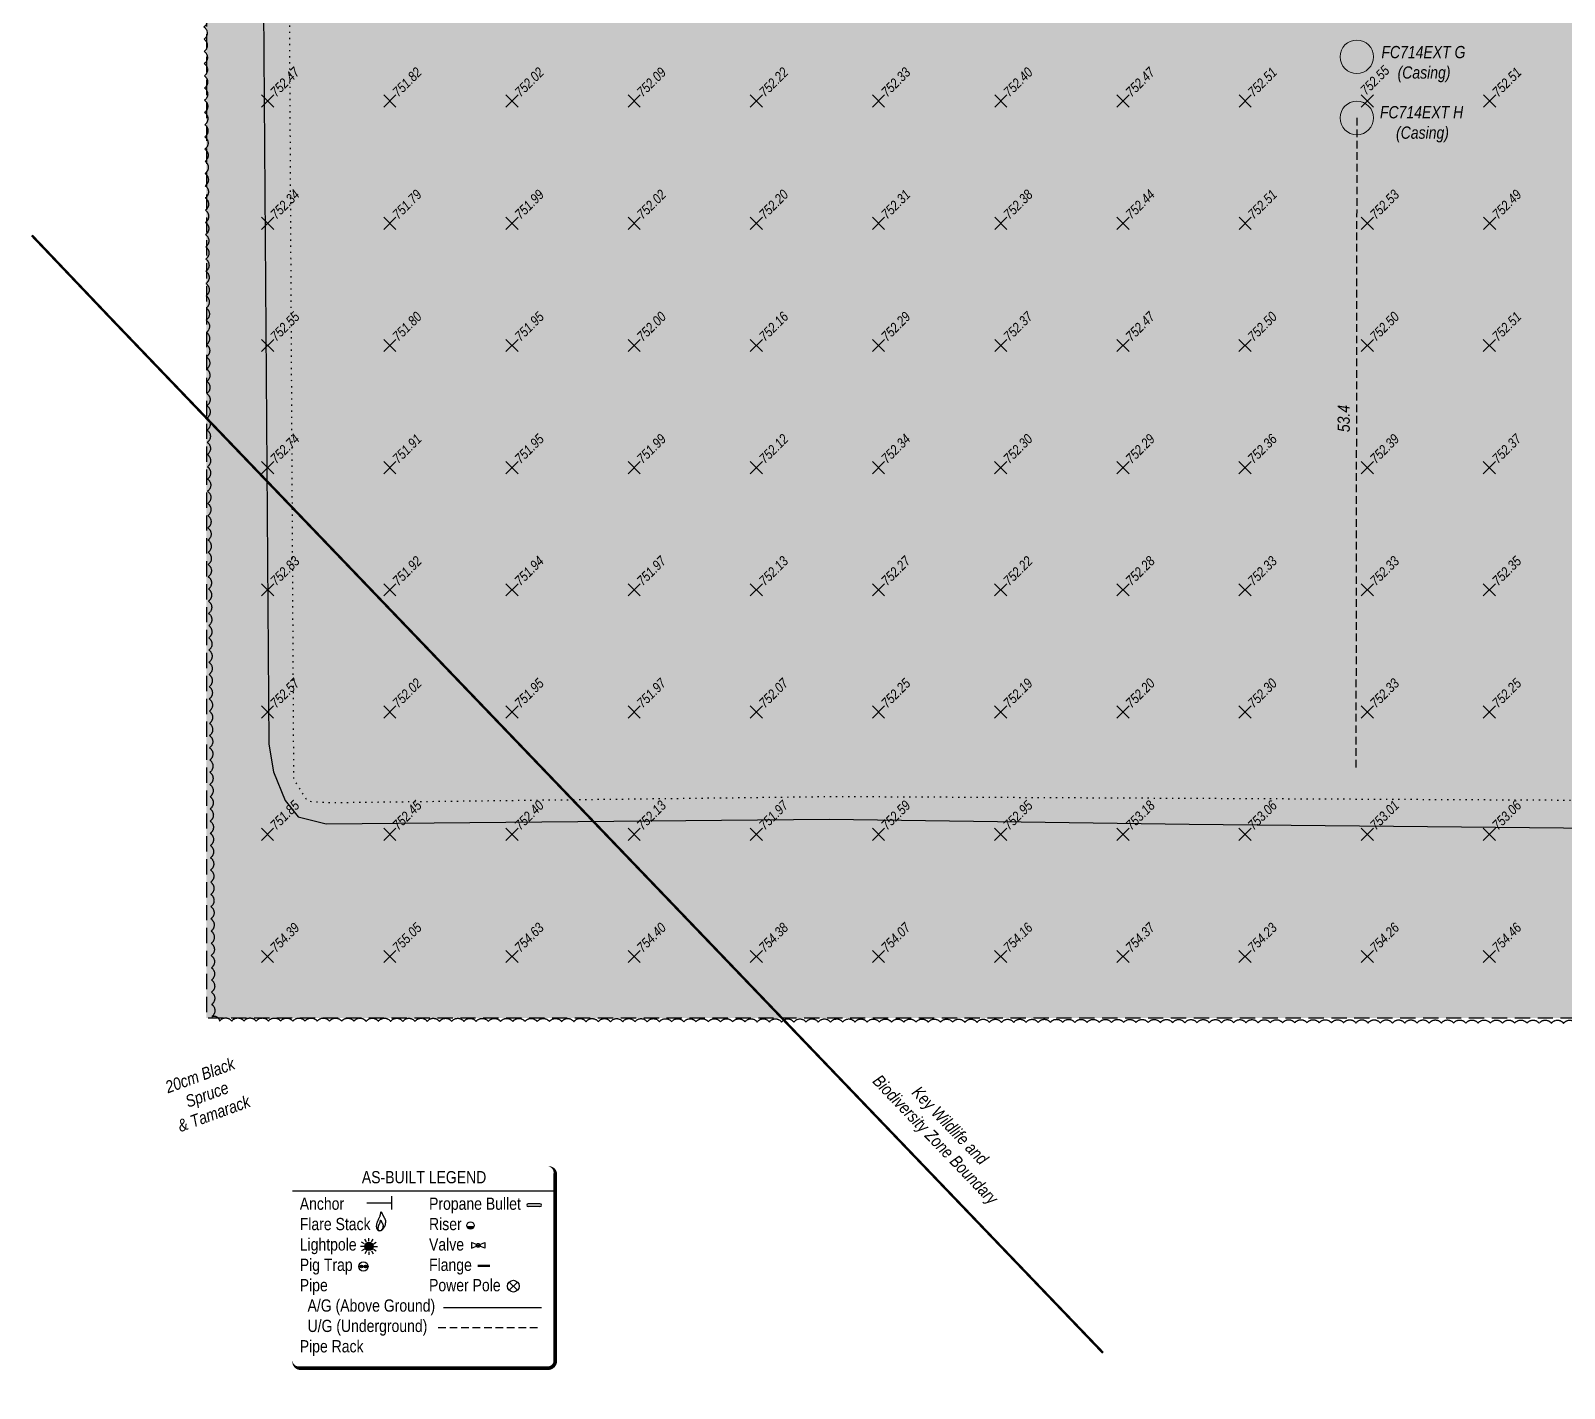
# Model space of a CAD drawing. Extents: x 494960 to 503443, y 6040332 to 6043193.
# Drawn here: x 497584 to 498839, y 6040393 to 6041503 of the extents above; entities that cross this region are included whole.
import ezdxf

# ---------------------------------------------------------------- set-up
doc = ezdxf.new("R2010")
doc.units = 0
doc.header["$LTSCALE"] = 5
doc.header["$PDMODE"] = 3
doc.header["$PDSIZE"] = 5
for name, pattern in [('0', [1, 1, 0]), ('DASHDOT2', [12.7, 6.35, -3.175, 0, -3.175]), ('foc-ACCESSROAD', [3.75, 2.5, -1.25]), ('foc-TIELINE', [1.875, 1.25, -0.625]), ('foc-TOPO', [1, 0.2, -0.8]), ('POWERLINE5', [7.8, 2.4, -0.6, 0.6, -0.6, 0.6, -0.6, 2.4]), ('UG_PIPE', [1.875, 1.25, -0.625])]:
    doc.linetypes.add(name, pattern=pattern)
for name, color, linetype, lineweight in [('AS-GENERAL', 48, 'Continuous', 18), ('C-WS-T', 13, 'Continuous', 9), ('T-ELEVATION', 48, 'Continuous', 18), ('T-ELEVATION-T', 48, 'Continuous', 18), ('T-TIE-T', 201, 'Continuous', 18)]:
    doc.layers.add(name, color=color, linetype=linetype, lineweight=lineweight)
doc.layers.add('AS-PIPE-AG', color=7, linetype='Continuous', true_color=0x7d00fa)
for name, color, linetype in [('AS-PIPE-UG', 44, 'UG_PIPE'), ('AS-POWER-EXISTING', 72, 'POWERLINE5'), ('AS-ROADS', 254, 'Continuous'), ('AS-SYMBOL', 7, 'Continuous'), ('AS-WILDLIFE', 131, 'DASHDOT2'), ('C-WS', 13, 'foc-ACCESSROAD'), ('CG-NOTES', 7, 'Continuous'), ('P-PROPOSED-H', 21, 'Continuous'), ('T-BUSH', 110, '0'), ('T-BUSH-T', 110, 'Continuous'), ('T-LOW-AREA', 48, 'foc-TOPO'), ('T-SLOPE', 48, 'Continuous'), ('T-TIE', 201, 'foc-TIELINE')]:
    doc.layers.add(name, color=color, linetype=linetype)
doc.styles.add('240', font='ARIALN.TTF', dxfattribs={"height": 30})
doc.styles.add('80L', font='ARIALN.TTF', dxfattribs={"height": 10})
doc.styles.add('80LS', font='ARIALNI.TTF', dxfattribs={"height": 10})

# ---------------------------------------------------------------- blocks, each defined once
blk = doc.blocks.new('as-built legend')
blk.add_hatch(color=13).paths.add_polyline_path([(38.3, 16.1), (32.5, 16.1, 0.774597)])
h = blk.add_hatch(color=13)
h.dxf.hatch_style = 1
edge = h.paths.add_edge_path()
edge.add_arc((-47.7, -0.3), 3.41, 0, 360)
at = {"layer": 'AS-SYMBOL'}
h = blk.add_hatch(color=13, dxfattribs=at)
h.dxf.hatch_style = 1
h.paths.add_polyline_path([(-52.7, -16.7, 1), (-54.9, -16.7, 1)])
h = blk.add_hatch(color=13, dxfattribs=at)
h.dxf.hatch_style = 1
h.paths.add_polyline_path([(-51.7, -16.7, 1), (-49.4, -16.7, 1)])
at = {"color": 1}
blk.add_line((-110.3, 45.3), (104.8, 45.3), dxfattribs=at)
at = {"color": 13}
for p, q in [((92.3, 34.7), (82.7, 34.7)), ((92.3, 32.3), (82.7, 32.3)), ((32.5, 16.1), (38.3, 16.1)), ((-51.4, 1.9), (-53.7, 3.1)), ((-49.8, 3.4), (-51.1, 5.7)), ((-47.7, 4), (-47.7, 6.6)), ((-45.5, 3.4), (-44.2, 5.7)), ((-44, 1.9), (-41.7, 3.1)), ((36.2, 2.8), (36.2, -1.6)), ((40.3, 1.2), (36.2, 2.8)), ((43.1, 1.2), (47.2, 2.8)), ((47.2, 2.8), (47.2, -1.6)), ((-52, -0.3), (-54.6, -0.3)), ((-51.4, -2.5), (-53.7, -3.8)), ((-49.8, -4), (-51.1, -6.3)), ((-47.7, -4.6), (-47.7, -7.2)), ((-45.5, -4), (-44.2, -6.3)), ((-44, -2.5), (-41.7, -3.8)), ((-43.4, -0.3), (-40.8, -0.3)), ((36.2, -1.6), (40.3, 0)), ((47.2, -1.6), (43.1, 0))]:
    blk.add_line(p, q, dxfattribs=at)
at = {"color": 1, "flags": 128}
blk.add_lwpolyline([(-104.3, -99.9, 3, 3, 0), (98.8, -99.9, 3, 3, 0.414214), (104.8, -93.9, 3, 3, 0), (104.8, 59.3, 3, 0, 0.414214), (98.8, 65.3, 0, 0, 0), (-104.3, 65.3, 0, 0, 0.414214), (-110.3, 59.3, 0, 0, 0), (-110.3, -93.9, 0, 3, 0.414214)], format="xyseb", close=True, dxfattribs=at)
at = {"color": 13, "flags": 128}
for points in [[(-37.6, 12.7), (-37.8, 12.6), (-38, 12.5), (-38.2, 12.4), (-38.5, 12.4), (-38.7, 12.4), (-38.9, 12.3), (-39.1, 12.4), (-39.4, 12.4), (-39.6, 12.4), (-39.8, 12.5), (-39.9, 12.6), (-40.1, 12.7), (-40.3, 12.9), (-40.4, 13.1), (-40.6, 13.3), (-40.7, 13.5), (-40.8, 13.7), (-41, 14), (-41.1, 14.3), (-41.2, 14.6), (-41.3, 15), (-41.3, 15.4), (-41.4, 15.8), (-41.4, 16.2), (-41.4, 16.6), (-41.3, 17.1), (-41.3, 17.6), (-41.2, 18.1), (-41.1, 18.6), (-40.9, 19.1), (-40.8, 19.6), (-40.6, 20), (-40.5, 20.4), (-40.3, 20.8), (-40.2, 21.2), (-40, 21.6), (-39.8, 22), (-39.6, 22.3), (-39.5, 22.7), (-39.3, 23), (-39.1, 23.4), (-39, 23.8), (-38.8, 24.1), (-38.6, 24.5), (-38.5, 24.9), (-38.4, 25.3), (-38.2, 25.7), (-38.1, 26.1), (-38.1, 26.4), (-38, 26.8), (-38, 27.1), (-37.9, 27.4), (-37.9, 27.7), (-37.9, 27.8), (-37.8, 28), (-37.8, 28), (-37.7, 28), (-37.6, 27.9), (-37.5, 27.7), (-37.3, 27.5), (-37.2, 27.3), (-37.1, 27), (-36.9, 26.7), (-36.8, 26.5), (-36.7, 26.2), (-36.6, 25.9), (-36.5, 25.7), (-36.3, 25.4), (-36.2, 25.2), (-36.1, 25), (-36, 24.7), (-35.8, 24.4), (-35.7, 24.2), (-35.5, 23.9), (-35.4, 23.6), (-35.2, 23.3), (-35.1, 23), (-34.9, 22.8), (-34.8, 22.5), (-34.7, 22.2), (-34.6, 22), (-34.4, 21.8), (-34.4, 21.5), (-34.3, 21.3), (-34.2, 21.1), (-34.2, 20.9), (-34.1, 20.7), (-34.1, 20.5), (-34.1, 20.3), (-34.1, 20.1), (-34.1, 19.9), (-34.2, 19.7), (-34.2, 19.5), (-34.2, 19.3), (-34.2, 19.1), (-34.3, 18.9), (-34.3, 18.6), (-34.3, 18.4), (-34.3, 18.2), (-34.4, 17.9), (-34.4, 17.7), (-34.4, 17.4), (-34.5, 17.2), (-34.5, 17), (-34.6, 16.7), (-34.7, 16.5), (-34.8, 16.3), (-35, 16.1), (-35.1, 15.8), (-35.2, 15.6), (-35.4, 15.4), (-35.5, 15.2), (-35.6, 15.1), (-35.7, 14.9), (-35.9, 14.7), (-36, 14.5), (-36.1, 14.4), (-36.2, 14.2), (-36.3, 14.1), (-36.4, 13.9), (-36.5, 13.7), (-36.7, 13.6), (-36.8, 13.4), (-36.9, 13.2), (-37.1, 13.1), (-37.2, 12.9), (-37.4, 12.8)], [(-38, 12.5), (-38.2, 12.5), (-38.3, 12.4), (-38.4, 12.4), (-38.5, 12.4), (-38.7, 12.4), (-38.8, 12.4), (-38.9, 12.4), (-39, 12.4), (-39.2, 12.4), (-39.3, 12.4), (-39.4, 12.5), (-39.5, 12.6), (-39.5, 12.7), (-39.6, 12.8), (-39.7, 12.9), (-39.8, 13), (-39.9, 13.1), (-39.9, 13.3), (-40, 13.4), (-40.1, 13.6), (-40.1, 13.8), (-40.1, 14), (-40.2, 14.3), (-40.2, 14.5), (-40.2, 14.8), (-40.1, 15), (-40.1, 15.3), (-40, 15.6), (-40, 15.9), (-39.9, 16.1), (-39.8, 16.4), (-39.8, 16.7), (-39.7, 16.9), (-39.6, 17.1), (-39.5, 17.3), (-39.4, 17.5), (-39.3, 17.7), (-39.2, 17.9), (-39.1, 18.1), (-39, 18.3), (-38.9, 18.5), (-38.8, 18.7), (-38.7, 19), (-38.6, 19.2), (-38.5, 19.4), (-38.5, 19.6), (-38.4, 19.8), (-38.4, 20), (-38.3, 20.2), (-38.3, 20.4), (-38.3, 20.6), (-38.2, 20.8), (-38.2, 20.9), (-38.2, 21), (-38.2, 21.1), (-38.1, 21.1), (-38.1, 21.1), (-38, 21.1), (-38, 21), (-37.9, 20.9), (-37.8, 20.7), (-37.8, 20.6), (-37.7, 20.4), (-37.6, 20.3), (-37.5, 20.1), (-37.5, 20), (-37.4, 19.8), (-37.3, 19.7), (-37.3, 19.6), (-37.2, 19.4), (-37.1, 19.3), (-37.1, 19.1), (-37, 19), (-36.9, 18.8), (-36.8, 18.7), (-36.7, 18.5), (-36.6, 18.3), (-36.6, 18.2), (-36.5, 18), (-36.4, 17.9), (-36.3, 17.8), (-36.3, 17.6), (-36.2, 17.5), (-36.2, 17.4), (-36.2, 17.3), (-36.1, 17.1), (-36.1, 17), (-36.1, 16.9), (-36.1, 16.8), (-36.1, 16.7), (-36.1, 16.6), (-36.1, 16.5), (-36.1, 16.4), (-36.2, 16.2), (-36.2, 16.1), (-36.2, 16), (-36.2, 15.9), (-36.2, 15.7), (-36.2, 15.6), (-36.2, 15.5), (-36.2, 15.3), (-36.3, 15.2), (-36.3, 15.1), (-36.3, 14.9), (-36.4, 14.8), (-36.4, 14.7), (-36.5, 14.6), (-36.6, 14.4), (-36.7, 14.3), (-36.7, 14.2), (-36.8, 14.1), (-36.9, 14), (-36.9, 13.9), (-37, 13.8), (-37.1, 13.7), (-37.1, 13.6), (-37.2, 13.5), (-37.3, 13.4), (-37.3, 13.3), (-37.4, 13.2), (-37.5, 13.1), (-37.5, 13), (-37.6, 12.9), (-37.7, 12.9), (-37.8, 12.8), (-37.8, 12.7), (-37.9, 12.6)]]:
    blk.add_lwpolyline(points, close=True, dxfattribs=at)
at = {"color": 13, "const_width": 2, "flags": 128}
blk.add_lwpolyline([(41.3, -16.2), (46.3, -16.2), (51.3, -16.2)], dxfattribs=at)
at = {"color": 13}
for centre, radius in [((35.4, 16.9), 3), ((-47.7, -0.3), 3.41), ((41.7, 0.6), 1.56), ((41.7, 0.6), 0.55)]:
    blk.add_circle(centre, radius, dxfattribs=at)
for centre, start, end in [((82.7, 33.5), 90, 270), ((92.3, 33.5), 270, 90)]:
    blk.add_arc(centre, 1.2, start, end, dxfattribs=at)
at = {"layer": 'AS-PIPE-AG', "flags": 128}
blk.add_lwpolyline([(13.4, -50.2), (93.4, -50.2)], dxfattribs=at)
at = {"layer": 'AS-PIPE-UG', "flags": 128}
blk.add_lwpolyline([(9, -66.5), (93.3, -66.5)], dxfattribs=at)
at = {"layer": 'AS-POWER-EXISTING', "linetype": 'Continuous'}
for p, q in [((74, -36.2), (67.1, -29.5)), ((67.1, -36.2), (74, -29.5))]:
    blk.add_line(p, q, dxfattribs=at)
blk.add_circle((70.5, -32.8), 4.8, dxfattribs=at)
at = {"layer": 'AS-SYMBOL', "color": 72}
blk.add_line((-28.9, 29.9), (-28.9, 40.9), dxfattribs=at)
at = {"layer": 'AS-SYMBOL', "color": 72, "flags": 128}
blk.add_lwpolyline([(-49.5, 35.4), (-28.9, 35.4)], dxfattribs=at)
at = {"layer": 'AS-SYMBOL', "color": 13}
for centre, radius in [((-52.2, -16.7), 3.75), ((-53.8, -16.7), 1.12), ((-50.5, -16.7), 1.12)]:
    blk.add_circle(centre, radius, dxfattribs=at)
at = {"insert": (-60.3, 61.4), "char_height": 10, "attachment_point": 1, "style": '80L'}
blk.add_mtext_dynamic_manual_height_columns('\\pi6.80782;AS-BUILT LEGEND', width=114.83, gutter_width=45, heights=[0], dxfattribs=at)
at = {"layer": 'CG-NOTES', "char_height": 10, "attachment_point": 1, "style": '80L'}
for s, insert, width in [('Anchor\\PFlare Stack\\PLightpole\\PPig Trap\\PPipe\\P  A/G (Above Ground)\\P  U/G (Underground)\\PPipe Rack', (-104.3, 39.7), 110.209), ('Propane Bullet\\PRiser\\PValve\\PFlange\\PPower Pole', (1.5, 39.7), 85.182)]:
    blk.add_mtext(s, dxfattribs=dict(at, insert=insert, width=width))

msp = doc.modelspace()

# ---------------------------------------------------------------- hatches: boundary and pattern name
at = {"layer": 'AS-ROADS'}
h = msp.add_hatch(color=256, dxfattribs=at)
h.dxf.hatch_style = 1
h.paths.add_polyline_path([(498725.61, 6042493.602), (498529.94, 6042497.682), (498215.72, 6042500.142), (497820.58, 6042502.162), (497816.22, 6042449.792), (497821.9, 6040951.372), (497842.27, 6040943.392), (497848.65, 6040899.932), (497860.04, 6040897.082), (498061.44, 6040899.402), (498375.06, 6040899.012), (498851.3, 6040898.322), (499006.94, 6040895.142), (499006.25, 6041094.242), (499003.4, 6041296.962), (499016.18, 6041774.522), (499031.01, 6042153.512), (499020.5, 6042485.792)])
at = {"layer": 'P-PROPOSED-H'}
h = msp.add_hatch(color=256, dxfattribs=at)
h.dxf.hatch_style = 1
h.paths.add_polyline_path([(500461.49, 6040695.627), (500053.679, 6042264.135), (499994.73, 6042711.589), (497727.897, 6042711.589), (497727.897, 6040695.627)])

# ---------------------------------------------------------------- linework, layer by layer
at = {"layer": 'AS-GENERAL'}
for centre in [(498668.902, 6041481.764), (498668.902, 6041431.762)]:
    msp.add_circle(centre, 13.711, dxfattribs=at)
at = {"layer": 'AS-WILDLIFE', "const_width": 1.999, "flags": 128}
msp.add_lwpolyline([(498461.317, 6040421.575), (497649.806, 6041267.678), (497585.148, 6041335.64)], dxfattribs=at)
at = {"layer": 'C-WS', "flags": 128}
msp.add_lwpolyline([(500461.49, 6040695.627), (500053.679, 6042264.135), (499994.73, 6042711.589), (497727.897, 6042711.589), (497727.897, 6040695.627)], close=True, dxfattribs=at)
at = {"layer": 'T-BUSH', "flags": 128}
msp.add_lwpolyline([(497593.843, 6042112.708, -0.27941888), (497597.963, 6042107.909, -0.52056705), (497606.978, 6042103.593, -0.52056705), (497615.993, 6042099.278, -0.52056705), (497625.008, 6042094.962, -0.52056705), (497634.023, 6042090.646, -0.52056705), (497643.039, 6042086.331, -0.52056705), (497652.054, 6042082.015, -0.52056705), (497661.069, 6042077.7, -0.52056705), (497670.084, 6042073.384, -0.52056705), (497679.099, 6042069.069, -0.52056705), (497688.114, 6042064.753, -0.52056705), (497697.13, 6042060.438, -0.52056705), (497706.145, 6042056.122, -0.52056705), (497715.16, 6042051.807, -0.52056705), (497721.659, 6042045.892, -0.52056705), (497721.737, 6042035.897, -0.52056705), (497721.816, 6042025.903, -0.52056705), (497721.894, 6042015.908, -0.52056705), (497721.973, 6042005.914, -0.52056705), (497722.051, 6041995.919, -0.52056705), (497722.13, 6041985.925, -0.52056705), (497722.208, 6041975.93, -0.52056705), (497722.287, 6041965.935, -0.52056705), (497722.365, 6041955.941, -0.52056705), (497722.444, 6041945.946, -0.52056705), (497722.522, 6041935.952, -0.52056705), (497722.601, 6041925.957, -0.52056705), (497722.679, 6041915.963, -0.52056705), (497722.758, 6041905.968, -0.52056705), (497722.836, 6041895.974, -0.52056705), (497722.915, 6041885.979, -0.52056705), (497722.993, 6041875.985, -0.52056705), (497723.072, 6041865.99, -0.52056705), (497723.15, 6041855.995, -0.52056705), (497723.229, 6041846.001, -0.52056705), (497723.307, 6041836.006, -0.52056705), (497723.386, 6041826.012, -0.52056705), (497723.464, 6041816.017, -0.52056705), (497723.543, 6041806.023, -0.52056705), (497723.621, 6041796.028, -0.52056705), (497723.7, 6041786.034, -0.52056705), (497723.778, 6041776.039, -0.52056705), (497723.857, 6041766.045, -0.52056705), (497723.935, 6041756.05, -0.52056705), (497724.014, 6041746.055, -0.52056705), (497724.092, 6041736.061, -0.52056705), (497724.171, 6041726.066, -0.52056705), (497724.249, 6041716.072, -0.52056705), (497724.328, 6041706.077, -0.52056705), (497724.406, 6041696.083, -0.52056705), (497724.485, 6041686.088, -0.52056705), (497724.563, 6041676.094, -0.52056705), (497724.642, 6041666.099, -0.52056705), (497724.72, 6041656.105, -0.52056705), (497724.799, 6041646.11, -0.52056705), (497724.877, 6041636.115, -0.52056705), (497724.956, 6041626.121, -0.52056705), (497725.034, 6041616.126, -0.52056705), (497725.113, 6041606.132, -0.52056705), (497725.191, 6041596.137, -0.52056705), (497725.27, 6041586.143, -0.52056705), (497725.348, 6041576.148, -0.52056705), (497725.427, 6041566.154, -0.52056705), (497725.505, 6041556.159, -0.52056705), (497725.584, 6041546.165, -0.52056705), (497725.662, 6041536.17, -0.52056705), (497725.741, 6041526.175, -0.52056705), (497725.819, 6041516.181, -0.52056705), (497725.898, 6041506.186, -0.52056705), (497725.976, 6041496.192, -0.52056705), (497726.055, 6041486.197, -0.52056705), (497726.133, 6041476.203, -0.52056705), (497726.212, 6041466.208, -0.52056705), (497726.29, 6041456.214, -0.52056705), (497726.369, 6041446.219, -0.52056705), (497726.447, 6041436.225, -0.52056705), (497726.526, 6041426.23, -0.52056705), (497726.604, 6041416.235, -0.52056705), (497726.683, 6041406.241, -0.52056705), (497726.761, 6041396.246, -0.52056705), (497726.84, 6041386.252, -0.52056705), (497726.918, 6041376.257, -0.52056705), (497726.997, 6041366.263, -0.52056705), (497727.075, 6041356.268, -0.52056705), (497727.154, 6041346.274, -0.52056705), (497727.232, 6041336.279, -0.52056705), (497727.311, 6041326.285, -0.52056705), (497727.389, 6041316.29, -0.52056705), (497727.468, 6041306.295, -0.52056705), (497727.546, 6041296.301, -0.52056705), (497727.625, 6041286.306, -0.52056705), (497727.703, 6041276.312, -0.52056705), (497727.782, 6041266.317, -0.52056705), (497727.86, 6041256.323, -0.52056705), (497727.939, 6041246.328, -0.52056705), (497728.017, 6041236.334, -0.52056705), (497728.096, 6041226.339, -0.52056705), (497728.174, 6041216.345, -0.52056705), (497728.253, 6041206.35, -0.52056705), (497728.331, 6041196.355, -0.52056705), (497728.41, 6041186.361, -0.52056705), (497728.488, 6041176.366, -0.52056705), (497728.567, 6041166.372, -0.52056705), (497728.645, 6041156.377, -0.52056705), (497728.724, 6041146.383, -0.52056705), (497728.802, 6041136.388, -0.52056705), (497728.881, 6041126.394, -0.52056705), (497728.959, 6041116.399, -0.52056705), (497729.038, 6041106.405, -0.52056705), (497729.116, 6041096.41, -0.52056705), (497729.195, 6041086.415, -0.52056705), (497729.273, 6041076.421, -0.52056705), (497729.352, 6041066.426, -0.52056705), (497729.43, 6041056.432, -0.52056705), (497729.509, 6041046.437, -0.52056705), (497729.587, 6041036.443, -0.52056705), (497729.666, 6041026.448, -0.52056705), (497729.744, 6041016.454, -0.52056705), (497729.823, 6041006.459, -0.52056705), (497729.901, 6040996.465, -0.52056705), (497729.98, 6040986.47, -0.52056705), (497730.058, 6040976.475, -0.52056705), (497730.137, 6040966.481, -0.52056705), (497730.215, 6040956.486, -0.52056705), (497730.294, 6040946.492, -0.52056705), (497730.372, 6040936.497, -0.52056705), (497730.451, 6040926.503, -0.52056705), (497730.529, 6040916.508, -0.52056705), (497730.608, 6040906.514, -0.52056705), (497730.686, 6040896.519, -0.52056705), (497730.765, 6040886.525, -0.52056705), (497730.843, 6040876.53, -0.52056705), (497730.922, 6040866.535, -0.52056705), (497731, 6040856.541, -0.52056705), (497731.079, 6040846.546, -0.52056705), (497731.157, 6040836.552, -0.52056705), (497731.236, 6040826.557, -0.52056705), (497731.314, 6040816.563, -0.52056705), (497731.393, 6040806.568, -0.52056705), (497731.471, 6040796.574, -0.52056705), (497731.55, 6040786.579, -0.52056705), (497731.628, 6040776.585, -0.52056705), (497731.707, 6040766.59, -0.52056705), (497731.785, 6040756.595, -0.52056705), (497731.864, 6040746.601, -0.52056705), (497731.942, 6040736.606, -0.52056705), (497732.021, 6040726.612, -0.52056705), (497732.099, 6040716.617, -0.52056705), (497732.178, 6040706.623, -0.52056705), (497732.256, 6040696.628, -0.52056705), (497738.62, 6040692.958, -0.52056705), (497748.615, 6040692.941, -0.52056705), (497758.61, 6040692.924, -0.52056705), (497768.605, 6040692.908, -0.52056705), (497778.6, 6040692.891, -0.52056705), (497788.595, 6040692.874, -0.52056705), (497798.589, 6040692.857, -0.52056705), (497808.584, 6040692.84, -0.52056705), (497818.579, 6040692.824, -0.52056705), (497828.574, 6040692.807, -0.52056705), (497838.569, 6040692.79, -0.52056705), (497848.564, 6040692.773, -0.52056705), (497858.558, 6040692.756, -0.52056705), (497868.553, 6040692.74, -0.52056705), (497878.548, 6040692.723, -0.52056705), (497888.543, 6040692.706, -0.52056705), (497898.538, 6040692.689, -0.52056705), (497908.533, 6040692.672, -0.52056705), (497918.527, 6040692.656, -0.52056705), (497928.522, 6040692.639, -0.52056705), (497938.517, 6040692.622, -0.52056705), (497948.512, 6040692.605, -0.52056705), (497958.507, 6040692.588, -0.52056705), (497968.502, 6040692.572, -0.52056705), (497978.497, 6040692.555, -0.52056705), (497988.491, 6040692.538, -0.52056705), (497998.486, 6040692.521, -0.52056705), (498008.481, 6040692.504, -0.52056705), (498018.476, 6040692.488, -0.52056705), (498028.471, 6040692.471, -0.52056705), (498038.466, 6040692.454, -0.52056705), (498048.46, 6040692.437, -0.52056705), (498058.455, 6040692.42, -0.52056705), (498068.45, 6040692.404, -0.52056705), (498078.445, 6040692.387, -0.52056705), (498088.44, 6040692.37, -0.52056705), (498098.435, 6040692.353, -0.52056705), (498108.429, 6040692.336, -0.52056705), (498118.424, 6040692.32, -0.52056705), (498128.419, 6040692.303, -0.52056705), (498138.414, 6040692.286, -0.52056705), (498148.409, 6040692.269, -0.52056705), (498158.404, 6040692.252, -0.52056705), (498168.398, 6040692.236, -0.52056705), (498178.393, 6040692.219, -0.52056705), (498188.388, 6040692.202, -0.52056705), (498198.383, 6040692.185, -0.52056705), (498208.378, 6040692.168, -0.52056705), (498218.373, 6040692.152, -0.52056705), (498228.368, 6040692.135, -0.52056705), (498238.362, 6040692.118, -0.52056705), (498248.357, 6040692.101, -0.52056705), (498258.352, 6040692.084, -0.52056705), (498268.347, 6040692.068, -0.52056705), (498278.342, 6040692.051, -0.52056705), (498288.337, 6040692.034, -0.52056705), (498298.331, 6040692.017, -0.52056705), (498308.326, 6040692, -0.52056705), (498318.321, 6040691.984, -0.52056705), (498328.316, 6040691.967, -0.52056705), (498338.311, 6040691.95, -0.52056705), (498348.306, 6040691.933, -0.52056705), (498358.3, 6040691.916, -0.52056705), (498368.295, 6040691.9, -0.52056705), (498378.29, 6040691.883, -0.52056705), (498388.285, 6040691.866, -0.52056705), (498398.28, 6040691.849, -0.52056705), (498408.275, 6040691.832, -0.52056705), (498418.269, 6040691.816, -0.52056705), (498428.264, 6040691.799, -0.52056705), (498438.259, 6040691.782, -0.52056705), (498448.254, 6040691.765, -0.52056705), (498458.249, 6040691.748, -0.52056705), (498468.244, 6040691.732, -0.52056705), (498478.239, 6040691.715, -0.52056705), (498488.233, 6040691.698, -0.52056705), (498498.228, 6040691.681, -0.52056705), (498508.223, 6040691.664, -0.52056705), (498518.218, 6040691.648, -0.52056705), (498528.213, 6040691.631, -0.52056705), (498538.208, 6040691.614, -0.52056705), (498548.202, 6040691.597, -0.52056705), (498558.197, 6040691.58, -0.52056705), (498568.192, 6040691.564, -0.52056705), (498578.187, 6040691.547, -0.52056705), (498588.182, 6040691.53, -0.52056705), (498598.177, 6040691.513, -0.52056705), (498608.171, 6040691.496, -0.52056705), (498618.166, 6040691.48, -0.52056705), (498628.161, 6040691.463, -0.52056705), (498638.156, 6040691.446, -0.52056705), (498648.151, 6040691.429, -0.52056705), (498658.146, 6040691.412, -0.52056705), (498668.14, 6040691.396, -0.52056705), (498678.135, 6040691.379, -0.52056705), (498688.13, 6040691.362, -0.52056705), (498698.125, 6040691.345, -0.52056705), (498708.12, 6040691.328, -0.52056705), (498718.115, 6040691.312, -0.52056705), (498728.11, 6040691.295, -0.52056705), (498738.104, 6040691.278, -0.52056705), (498748.099, 6040691.261, -0.52056705), (498758.094, 6040691.244, -0.52056705), (498768.089, 6040691.228, -0.52056705), (498778.084, 6040691.211, -0.52056705), (498788.079, 6040691.194, -0.52056705), (498798.073, 6040691.177, -0.52056705), (498808.068, 6040691.16, -0.52056705), (498818.063, 6040691.144, -0.52056705), (498828.058, 6040691.127, -0.52056705), (498838.053, 6040691.11, -0.52056705), (498848.048, 6040691.093, -0.52056705), (498858.042, 6040691.076, -0.52056705), (498868.037, 6040691.06, -0.52056705), (498878.032, 6040691.043, -0.52056705), (498888.027, 6040691.026, -0.52056705), (498898.022, 6040691.009, -0.52056705), (498908.017, 6040690.992, -0.52056705), (498918.011, 6040690.976, -0.52056705), (498928.006, 6040690.959, -0.52056705), (498938.001, 6040690.942, -0.52056705), (498947.996, 6040690.925, -0.52056705), (498957.991, 6040690.908, -0.52056705), (498967.986, 6040690.892, -0.52056705), (498977.981, 6040690.875, -0.52056705), (498987.975, 6040690.858, -0.52056705), (498997.97, 6040690.841, -0.52056705), (499007.965, 6040690.824, -0.52056705), (499017.96, 6040690.808, -0.52056705), (499027.955, 6040690.791, -0.52056705), (499037.95, 6040690.774, -0.52056705), (499047.944, 6040690.757, -0.52056705), (499057.939, 6040690.74, -0.52056705), (499067.934, 6040690.724, -0.52056705), (499077.929, 6040690.707, -0.52056705), (499087.924, 6040690.69, -0.52056705), (499097.919, 6040690.673, -0.52056705), (499107.913, 6040690.656, -0.52056705), (499117.908, 6040690.64, -0.52056705), (499127.903, 6040690.623, -0.52056705), (499137.898, 6040690.606, -0.52056705), (499147.893, 6040690.589, -0.52056705), (499157.888, 6040690.572, -0.52056705), (499167.882, 6040690.556, -0.52056705), (499177.877, 6040690.539, -0.52056705), (499187.872, 6040690.522, -0.52056705), (499197.867, 6040690.505, -0.52056705), (499207.862, 6040690.488, -0.52056705), (499217.857, 6040690.472, -0.52056705), (499227.852, 6040690.455, -0.52056705), (499237.846, 6040690.438, -0.52056705), (499247.841, 6040690.421, -0.52056705), (499257.836, 6040690.404, -0.52056705), (499267.831, 6040690.388, -0.52056705), (499277.826, 6040690.371, -0.52056705), (499287.821, 6040690.354, -0.52056705), (499297.815, 6040690.337, -0.52056705), (499307.81, 6040690.32, -0.52056705), (499317.805, 6040690.304, -0.52056705), (499327.8, 6040690.287, -0.52056705), (499337.795, 6040690.27, -0.52056705), (499347.79, 6040690.253, -0.52056705), (499357.784, 6040690.236, -0.52056705), (499367.779, 6040690.22, -0.52056705), (499377.774, 6040690.203, -0.52056705), (499387.769, 6040690.186, -0.52056705), (499397.764, 6040690.169, -0.52056705), (499398.281, 6040680.517, -0.52056705), (499398.462, 6040670.524, -0.52056705), (499398.643, 6040660.531, -0.52056705), (499398.825, 6040650.537, -0.52056705), (499399.006, 6040640.544, -0.52056705), (499399.188, 6040630.551, -0.52056705), (499399.369, 6040620.558, -0.52056705), (499399.55, 6040610.565, -0.52056705), (499399.732, 6040600.571, -0.52056705), (499399.913, 6040590.578, -0.52056705), (499400.095, 6040580.585, -0.52056705), (499400.276, 6040570.592, -0.52056705), (499400.457, 6040560.599, -0.52056705), (499400.639, 6040550.605, -0.52056705), (499400.82, 6040540.612, -0.52056705), (499401.002, 6040530.619, -0.52056705), (499401.183, 6040520.626, -0.52056705), (499401.364, 6040510.633, -0.52056705), (499401.546, 6040500.639, -0.52056705), (499401.727, 6040490.646, -0.52056705), (499401.908, 6040480.653, -0.52056705), (499402.09, 6040470.66, -0.52056705), (499402.271, 6040460.667, -0.52056705), (499402.453, 6040450.673, -0.52056705), (499402.634, 6040440.68, -0.52056705), (499402.815, 6040430.687, -0.52056705), (499402.997, 6040420.694, -0.52056705), (499403.178, 6040410.7, -0.52056705), (499403.36, 6040400.707, -0.52056705), (499412.523, 6040399.744, -0.52056705), (499422.517, 6040399.616, -0.52056705), (499432.511, 6040399.487, -0.52056705), (499442.505, 6040399.359, -0.52056705), (499452.499, 6040399.231, -0.52056705), (499462.493, 6040399.103, -0.52056705), (499472.487, 6040398.975, -0.52056705), (499482.481, 6040398.846, -0.52056705), (499492.475, 6040398.718, -0.52056705), (499502.469, 6040398.59, -0.52056705), (499512.463, 6040398.462, -0.52056705), (499522.457, 6040398.334, -0.52056705), (499532.451, 6040398.205, -0.52056705), (499542.445, 6040398.077, -0.52056705), (499552.439, 6040397.949, -0.52056705), (499562.433, 6040397.821, -0.52056705), (499572.427, 6040397.693, -0.52056705), (499582.421, 6040397.564, -0.52056705), (499592.415, 6040397.436, -0.52056705), (499602.409, 6040397.308, -0.52056705), (499612.403, 6040397.18, -0.52056705), (499622.398, 6040397.051, -0.52056705), (499632.392, 6040396.923, -0.52056705), (499642.386, 6040396.795, -0.52056705), (499652.38, 6040396.667, -0.52056705), (499662.374, 6040396.539, -0.52056705), (499672.368, 6040396.41, -0.52056705), (499682.362, 6040396.282, -0.52056705), (499692.356, 6040396.154, -0.52056705), (499702.35, 6040396.026, -0.52056705), (499712.344, 6040395.898, -0.52056705), (499722.338, 6040395.769, -0.52056705), (499732.332, 6040395.641, -0.52056705), (499742.326, 6040395.513, -0.52056705), (499752.32, 6040395.385, -0.52056705), (499762.314, 6040395.256, -0.52056705), (499772.308, 6040395.128, -0.52056705), (499782.302, 6040395, -0.52056705), (499792.296, 6040394.872, -0.52056705), (499802.29, 6040394.744, -0.52056705), (499812.284, 6040394.615, -0.52056705), (499822.278, 6040394.487, -0.52056705), (499832.272, 6040394.359, -0.52056705), (499842.266, 6040394.231, -0.52056705), (499852.26, 6040394.103, -0.52056705), (499862.254, 6040393.974, -0.52056705), (499872.248, 6040393.846, -0.52056705), (499882.242, 6040393.718, -0.52056705), (499892.236, 6040393.59, -0.52056705), (499902.23, 6040393.462, -0.52056705), (499912.224, 6040393.333, -0.52056705), (499922.218, 6040393.205, -0.52056705), (499932.213, 6040393.077, -0.52056705), (499942.207, 6040392.949, -0.52056705), (499952.201, 6040392.82, -0.52056705), (499962.195, 6040392.692, -0.52056705), (499972.189, 6040392.564, -0.52056705), (499979.875, 6040394.973, -0.52056705), (499980.693, 6040404.934, -0.52056705), (499981.511, 6040414.896, -0.52056705), (499982.33, 6040424.857, -0.52056705), (499983.148, 6040434.818, -0.52056705), (499983.966, 6040444.78, -0.52056705), (499984.784, 6040454.741, -0.52056705), (499985.602, 6040464.702, -0.52056705), (499986.42, 6040474.664, -0.52056705), (499987.238, 6040484.625, -0.52056705), (499988.056, 6040494.586, -0.52056705), (499988.874, 6040504.548, -0.52056705), (499989.692, 6040514.509, -0.52056705), (499990.511, 6040524.47, -0.52056705), (499991.329, 6040534.431, -0.52056705), (499992.147, 6040544.393, -0.52056705), (499992.965, 6040554.354, -0.52056705), (499993.783, 6040564.315, -0.52056705), (499994.601, 6040574.277, -0.52056705), (499995.419, 6040584.238, -0.52056705), (499996.237, 6040594.199, -0.52056705), (499997.055, 6040604.161, -0.52056705), (499997.873, 6040614.122, -0.52056705), (499998.692, 6040624.083, -0.52056705), (499999.51, 6040634.045, -0.52056705), (500000.328, 6040644.006, -0.52056705), (500001.146, 6040653.967, -0.52056705), (500001.964, 6040663.929, -0.52056705), (500002.782, 6040673.89, -0.52056705), (500003.6, 6040683.851, -0.52056705), (500008.682, 6040689.301, -0.52056705), (500018.673, 6040689.554, -0.52056705), (500028.665, 6040689.807, -0.52056705), (500038.657, 6040690.061, -0.52056705), (500048.648, 6040690.314, -0.52056705), (500058.64, 6040690.568, -0.52056705), (500068.632, 6040690.821, -0.52056705), (500078.623, 6040691.074, -0.52056705), (500088.615, 6040691.328, -0.52056705), (500098.607, 6040691.581, -0.52056705), (500108.598, 6040691.834, -0.52056705), (500118.59, 6040692.088, -0.52056705), (500128.581, 6040692.341, -0.52056705), (500138.573, 6040692.594, -0.52056705), (500148.565, 6040692.848, -0.52056705), (500158.556, 6040693.101, -0.52056705), (500168.548, 6040693.355, -0.52056705), (500178.54, 6040693.608, -0.52056705), (500188.531, 6040693.861, -0.52056705), (500198.523, 6040694.115, -0.52056705), (500208.515, 6040694.368, -0.52056705), (500218.506, 6040694.621, -0.52056705), (500228.498, 6040694.875, -0.52056705), (500238.49, 6040695.128, -0.52056705), (500248.481, 6040695.381, -0.52056705), (500258.473, 6040695.635, -0.52056705), (500268.464, 6040695.888, -0.52056705), (500278.456, 6040696.141, -0.52056705), (500288.448, 6040696.395, -0.52056705), (500298.439, 6040696.648, -0.52056705), (500308.431, 6040696.902, -0.52056705), (500318.423, 6040697.155, -0.52056705), (500328.414, 6040697.408, -0.52056705), (500338.406, 6040697.662, -0.52056705), (500348.398, 6040697.915, -0.52056705), (500358.389, 6040698.168, -0.52056705), (500368.381, 6040698.422, -0.52056705), (500378.373, 6040698.675, -0.52056705), (500388.364, 6040698.928, -0.52056705), (500398.356, 6040699.182, -0.52056705), (500400.554, 6040696.292, -0.52056705), (500393.181, 6040689.544, -0.52056705), (500385.809, 6040682.795, -0.52056705), (500378.437, 6040676.046, -0.52056705), (500371.064, 6040669.298, -0.52056705), (500363.692, 6040662.549, -0.52056705), (500356.319, 6040655.8, -0.52056705), (500348.947, 6040649.052, -0.52056705), (500341.575, 6040642.303, -0.52056705), (500334.202, 6040635.554, -0.52056705), (500326.83, 6040628.806, -0.52056705), (500319.457, 6040622.057, -0.52056705), (500312.085, 6040615.308, -0.52056705), (500304.713, 6040608.56, -0.52056705), (500297.34, 6040601.811, -0.52056705), (500289.686, 6040594.804)], format="xyb", dxfattribs=at)
at = {"layer": 'T-ELEVATION'}
for p in [(497777.99, 6041445.512, 7524.7), (497877.89, 6041445.512, 7518.2), (497977.89, 6041445.512, 7520.2), (498077.79, 6041445.512, 7520.9), (498177.79, 6041445.512, 7522.2), (498277.69, 6041445.512, 7523.3), (498377.69, 6041445.512, 7524), (498477.59, 6041445.512, 7524.7), (498577.59, 6041445.512, 7525.1), (498677.49, 6041445.512, 7525.5), (498777.49, 6041445.512, 7525.1), (497777.99, 6041345.512, 7523.4), (497877.89, 6041345.512, 7517.9), (497977.89, 6041345.512, 7519.9), (498077.79, 6041345.512, 7520.2), (498177.79, 6041345.512, 7522), (498277.69, 6041345.512, 7523.1), (498377.69, 6041345.512, 7523.8), (498477.59, 6041345.512, 7524.4), (498577.59, 6041345.512, 7525.1), (498677.49, 6041345.512, 7525.3), (498777.49, 6041345.512, 7524.9), (497777.99, 6041245.612, 7525.5), (497877.89, 6041245.612, 7518), (497977.89, 6041245.612, 7519.5), (498077.79, 6041245.612, 7520), (498177.79, 6041245.612, 7521.6), (498277.69, 6041245.612, 7522.9), (498377.69, 6041245.612, 7523.7), (498477.59, 6041245.612, 7524.7), (498577.49, 6041245.612, 7525), (498677.49, 6041245.612, 7525), (498777.39, 6041245.612, 7525.1), (497777.99, 6041145.612, 7527.4), (497877.89, 6041145.612, 7519.1), (497977.89, 6041145.612, 7519.5), (498077.79, 6041145.612, 7519.9), (498177.79, 6041145.612, 7521.2), (498277.69, 6041145.612, 7523.4), (498377.59, 6041145.612, 7523), (498477.59, 6041145.612, 7522.9), (498577.49, 6041145.612, 7523.6), (498677.49, 6041145.612, 7523.9), (498777.39, 6041145.612, 7523.7), (497777.99, 6041045.712, 7528.3), (497877.89, 6041045.712, 7519.2), (497977.79, 6041045.712, 7519.4), (498077.79, 6041045.712, 7519.7), (498177.69, 6041045.712, 7521.3), (498277.69, 6041045.712, 7522.7), (498377.59, 6041045.712, 7522.2), (498477.59, 6041045.712, 7522.8), (498577.49, 6041045.712, 7523.3), (498677.49, 6041045.712, 7523.3), (498777.39, 6041045.712, 7523.5), (497777.89, 6040945.712, 7525.7), (497877.89, 6040945.712, 7520.2), (497977.79, 6040945.712, 7519.5), (498077.79, 6040945.712, 7519.7), (498177.69, 6040945.712, 7520.7), (498277.69, 6040945.712, 7522.5), (498377.59, 6040945.712, 7521.9), (498477.59, 6040945.712, 7522), (498577.49, 6040945.712, 7523), (498677.49, 6040945.712, 7523.3), (498777.39, 6040945.712, 7522.5), (497777.89, 6040845.812, 7518.5), (497877.89, 6040845.812, 7524.5), (497977.79, 6040845.812, 7524), (498077.79, 6040845.812, 7521.3), (498177.69, 6040845.812, 7519.7), (498277.69, 6040845.812, 7525.9), (498377.59, 6040845.812, 7529.5), (498477.59, 6040845.812, 7531.8), (498577.49, 6040845.812, 7530.6), (498677.49, 6040845.812, 7530.1), (498777.39, 6040845.812, 7530.6), (497777.89, 6040745.812, 7543.9), (497877.89, 6040745.812, 7550.5), (497977.79, 6040745.812, 7546.3), (498077.79, 6040745.812, 7544), (498177.69, 6040745.812, 7543.8), (498277.69, 6040745.812, 7540.7), (498377.59, 6040745.812, 7541.6), (498477.59, 6040745.812, 7543.7), (498577.49, 6040745.812, 7542.3), (498677.49, 6040745.812, 7542.6), (498777.39, 6040745.812, 7544.6)]:
    msp.add_point(p, dxfattribs=at)
at = {"layer": 'T-LOW-AREA', "flags": 128}
msp.add_lwpolyline([(499743.73, 6042529.322), (499758.57, 6042546.882), (499776.64, 6042542.802), (499823.81, 6042413.802), (499883.43, 6042315.152), (499952.97, 6042221.392), (499994.58, 6041966.492), (499987.17, 6041888.332), (499952.63, 6041720.492), (499953.26, 6041402.362), (500027.64, 6040918.222), (499904.28, 6040869.792), (499412.03, 6040867.392), (499057.49, 6040872.412), (498241.58, 6040876.462), (497827.37, 6040871.402), (497810.94, 6040872.632), (497799.42, 6040890.672), (497790.5, 6042523.522), (497959, 6042530.022), (498271.6, 6042529.822), (498507.86, 6042543.152), (498522.34, 6042557.792)], dxfattribs=at)
at = {"layer": 'T-SLOPE', "flags": 128}
msp.add_lwpolyline([(498508.47, 6042554.612), (498269, 6042540.572), (497815.46, 6042549.582), (497785.15, 6042543.412), (497775.17, 6042529.062), (497779.4, 6042175.042), (497773.19, 6041709.922), (497778.87, 6040919.432), (497782.78, 6040896.892), (497792.26, 6040873.512), (497802.82, 6040860.042), (497825.82, 6040854.412), (498237.62, 6040858.072), (498531.79, 6040854.172), (499032.82, 6040849.242)], dxfattribs=at)
at = {"layer": 'T-TIE'}
msp.add_line((498668.902, 6041431.762), (498668.13, 6040898.588), dxfattribs=at)

# ---------------------------------------------------------------- block references
at = {"layer": 'CG-NOTES', "xscale": 0.99948503, "yscale": 0.99948503, "zscale": 0.99948503}
msp.add_blockref('as-built legend', (497908.512, 6040508.92), dxfattribs=at)

# ---------------------------------------------------------------- texts
at = {"layer": 'AS-WILDLIFE', "insert": (498329.181, 6040600.841), "char_height": 10, "attachment_point": 5, "rotation": 313.804501, "style": '240'}
msp.add_mtext_dynamic_manual_height_columns('{\\fArial Narrow|b0|i1|c0|p34;Key Wildlife and \\PBiodiversity Zone Boundary}', width=140.89127, gutter_width=450.232, heights=[0], dxfattribs=at)
at = {"layer": 'C-WS-T', "char_height": 10, "attachment_point": 1, "style": '80L'}
for s, width, insert in [('\\pi0.30921;{\\fArial Narrow|b0|i1|c0|p34;FC714EXT G\\P\\pi13.53568;(Casing)}', 68.7221, (498688.722, 6041490.608)), ('\\pi0.30921;{\\fArial Narrow|b0|i1|c0|p34;FC714EXT H\\P\\pi13.46405;(Casing)}', 68.57885, (498687.519, 6041441.397))]:
    msp.add_mtext_dynamic_manual_height_columns(s, width=width, gutter_width=50, heights=[0], dxfattribs=dict(at, insert=insert))
at = {"layer": 'T-BUSH-T', "insert": (497720.909, 6040653.324), "char_height": 9.9949, "width": 62.43484, "attachment_point": 2, "rotation": 20, "style": '80LS'}
msp.add_mtext('20cm Black\\PSpruce\\P& Tamarack', dxfattribs=at)
at = {"layer": 'T-ELEVATION-T', "char_height": 8, "width": 27, "attachment_point": 1, "rotation": 44.999991, "style": '80LS', "bg_fill": 1, "box_fill_scale": 1.15, "bg_fill_transparency": 0}
for s, insert, bg_fill_color in [('752.55', (498670.858, 6041455.524), 254), ('752.47', (497779.33, 6041454.042), 21), ('751.82', (497879.23, 6041454.042), 254), ('752.02', (497979.23, 6041454.042), 254), ('752.09', (498079.13, 6041454.042), 254), ('752.22', (498179.13, 6041454.042), 254), ('752.33', (498279.03, 6041454.042), 254), ('752.40', (498379.03, 6041454.042), 254), ('752.47', (498478.93, 6041454.042), 254), ('752.51', (498578.93, 6041454.042), 254), ('752.51', (498778.83, 6041454.042), 254), ('752.34', (497779.33, 6041354.042), 21), ('751.79', (497879.23, 6041354.042), 254), ('751.99', (497979.23, 6041354.042), 254), ('752.02', (498079.13, 6041354.042), 254), ('752.20', (498179.13, 6041354.042), 254), ('752.31', (498279.03, 6041354.042), 254), ('752.38', (498379.03, 6041354.042), 254), ('752.44', (498478.93, 6041354.042), 254), ('752.51', (498578.93, 6041354.042), 254), ('752.53', (498678.83, 6041354.042), 254), ('752.49', (498778.83, 6041354.042), 254), ('752.55', (497779.33, 6041254.142), 21), ('751.80', (497879.23, 6041254.142), 254), ('751.95', (497979.23, 6041254.142), 254), ('752.00', (498079.13, 6041254.142), 254), ('752.16', (498179.13, 6041254.142), 254), ('752.29', (498279.03, 6041254.142), 254), ('752.37', (498379.03, 6041254.142), 254), ('752.47', (498478.93, 6041254.142), 254), ('752.50', (498578.83, 6041254.142), 254), ('752.50', (498678.83, 6041254.142), 254), ('752.51', (498778.73, 6041254.142), 254), ('752.74', (497779.33, 6041154.142), 21), ('751.91', (497879.23, 6041154.142), 254), ('751.95', (497979.23, 6041154.142), 254), ('751.99', (498079.13, 6041154.142), 254), ('752.12', (498179.13, 6041154.142), 254), ('752.34', (498279.03, 6041154.142), 254), ('752.30', (498378.93, 6041154.142), 254), ('752.29', (498478.93, 6041154.142), 254), ('752.36', (498578.83, 6041154.142), 254), ('752.39', (498678.83, 6041154.142), 254), ('752.37', (498778.73, 6041154.142), 254), ('752.83', (497779.33, 6041054.242), 21), ('751.92', (497879.23, 6041054.242), 254), ('751.94', (497979.13, 6041054.242), 254), ('751.97', (498079.13, 6041054.242), 254), ('752.13', (498179.03, 6041054.242), 254), ('752.27', (498279.03, 6041054.242), 254), ('752.22', (498378.93, 6041054.242), 254), ('752.28', (498478.93, 6041054.242), 254), ('752.33', (498578.83, 6041054.242), 254), ('752.33', (498678.83, 6041054.242), 254), ('752.35', (498778.73, 6041054.242), 254), ('752.57', (497779.23, 6040954.242), 21), ('752.02', (497879.23, 6040954.242), 254), ('751.95', (497979.13, 6040954.242), 254), ('751.97', (498079.13, 6040954.242), 254), ('752.07', (498179.03, 6040954.242), 254), ('752.25', (498279.03, 6040954.242), 254), ('752.19', (498378.93, 6040954.242), 254), ('752.20', (498478.93, 6040954.242), 254), ('752.30', (498578.83, 6040954.242), 254), ('752.33', (498678.83, 6040954.242), 254), ('752.25', (498778.73, 6040954.242), 254), ('751.85', (497779.23, 6040854.342), 21), ('752.45', (497879.23, 6040854.342), 21), ('752.40', (497979.13, 6040854.342), 21), ('752.13', (498079.13, 6040854.342), 21), ('751.97', (498179.03, 6040854.342), 21), ('752.59', (498279.03, 6040854.342), 21), ('752.95', (498378.93, 6040854.342), 21), ('753.18', (498478.93, 6040854.342), 21), ('753.06', (498578.83, 6040854.342), 21), ('753.01', (498678.83, 6040854.342), 21), ('753.06', (498778.73, 6040854.342), 21), ('754.39', (497779.23, 6040754.342), 21), ('755.05', (497879.23, 6040754.342), 21), ('754.63', (497979.13, 6040754.342), 21), ('754.40', (498079.13, 6040754.342), 21), ('754.38', (498179.03, 6040754.342), 21), ('754.07', (498279.03, 6040754.342), 21), ('754.16', (498378.93, 6040754.342), 21), ('754.37', (498478.93, 6040754.342), 21), ('754.23', (498578.83, 6040754.342), 21), ('754.26', (498678.83, 6040754.342), 21), ('754.46', (498778.73, 6040754.342), 21)]:
    msp.add_mtext(s, dxfattribs=dict(at, insert=insert, bg_fill_color=bg_fill_color))
at = {"layer": 'T-TIE-T', "insert": (498653.157, 6041174.488), "char_height": 9.99485, "attachment_point": 1, "rotation": 90, "style": '80L'}
msp.add_mtext_dynamic_manual_height_columns('\\pi0.22042;{\\fArial Narrow|b0|i1|c0|p34;53.4}', width=21.78046, gutter_width=499.743, heights=[0], dxfattribs=at)

doc.saveas('drawing.dxf')
